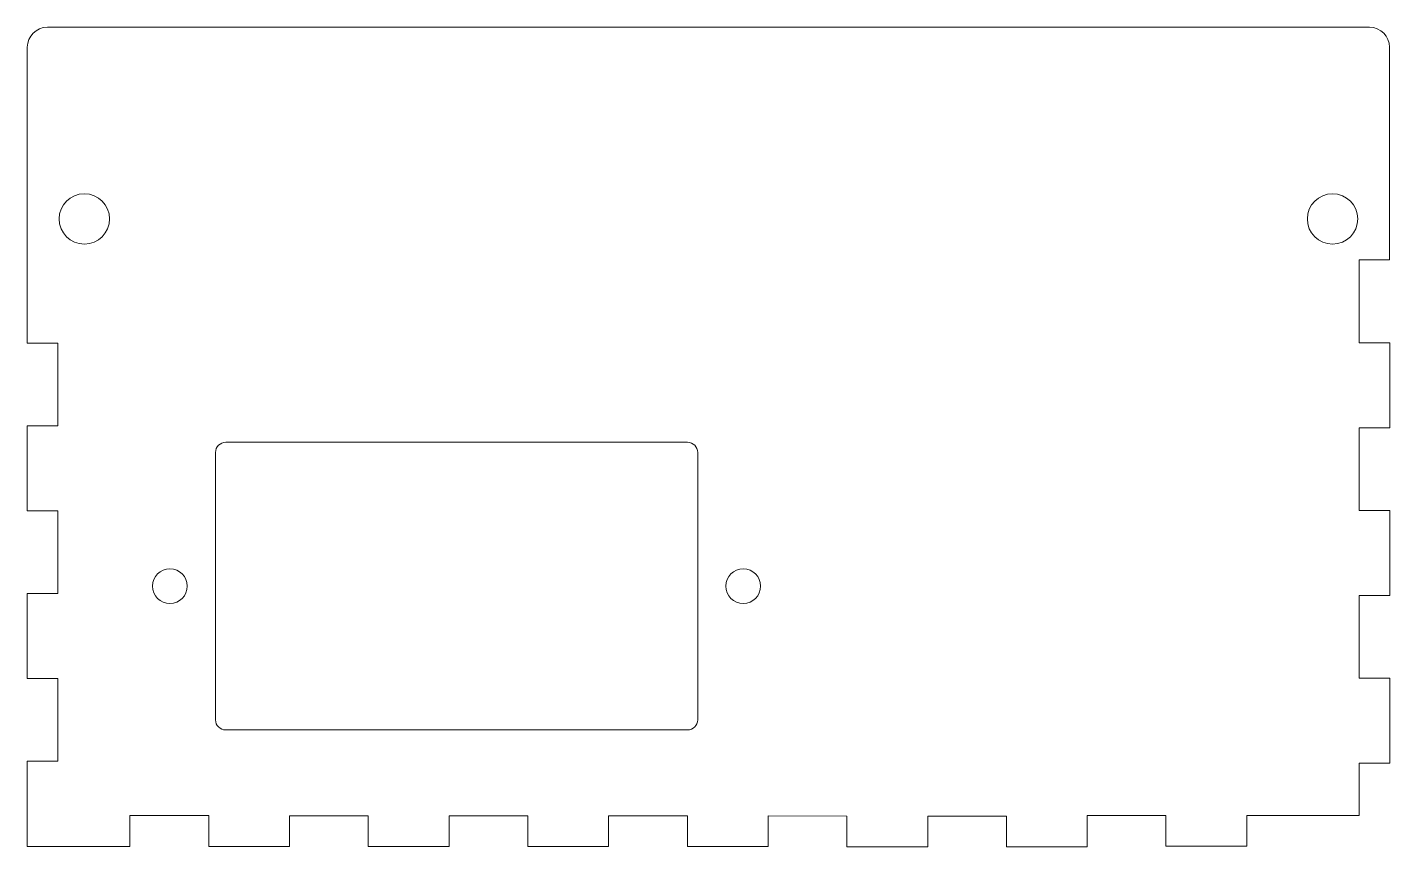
# Model space of a CAD drawing. Header units: millimetres. Extents: x 160 to 294, y -125 to -45.
import ezdxf

# ---------------------------------------------------------------- set-up
doc = ezdxf.new("R2010")
doc.units = ezdxf.units.MM

msp = doc.modelspace()

# ---------------------------------------------------------------- linework, layer by layer
at = {"color": 7, "linetype": 'Continuous', "lineweight": 15}
for p, q in [((291.58, -45.01), (162.44, -45.01)), ((160.47, -46.97), (160.47, -75.87)), ((293.55, -67.72), (293.55, -46.97)), ((290.56, -67.72), (293.55, -67.72)), ((290.56, -75.82), (290.56, -67.72)), ((293.56, -75.82), (290.56, -75.82)), ((293.56, -84.13), (293.56, -75.82)), ((160.47, -75.87), (163.47, -75.87)), ((163.47, -75.87), (163.47, -83.95)), ((160.47, -83.95), (160.47, -92.24)), ((163.47, -83.95), (160.47, -83.95)), ((290.56, -84.13), (293.56, -84.13)), ((290.56, -92.22), (290.56, -84.13)), ((224.96, -85.55), (179.86, -85.55)), ((178.86, -86.55), (178.86, -112.65)), ((225.96, -112.65), (225.96, -86.55)), ((160.47, -92.24), (163.47, -92.24)), ((163.47, -92.24), (163.47, -100.33)), ((293.56, -92.22), (290.56, -92.22)), ((293.56, -100.51), (293.56, -92.22)), ((160.47, -100.33), (160.47, -108.62)), ((163.47, -100.33), (160.47, -100.33)), ((290.56, -100.51), (293.56, -100.51)), ((290.56, -108.6), (290.56, -100.51)), ((160.47, -108.62), (163.47, -108.62)), ((163.47, -108.62), (163.47, -116.71)), ((293.56, -108.6), (290.56, -108.6)), ((293.56, -116.89), (293.56, -108.6)), ((179.86, -113.65), (224.96, -113.65)), ((160.47, -116.71), (160.47, -125.04)), ((163.47, -116.71), (160.47, -116.71)), ((290.56, -116.89), (293.56, -116.89)), ((290.56, -122.01), (290.56, -116.89)), ((170.51, -122.02), (178.2, -122.02)), ((170.51, -125.04), (170.51, -122.02)), ((178.2, -122.02), (178.2, -125.04)), ((186.09, -122.03), (193.78, -122.03)), ((186.09, -125.04), (186.09, -122.03)), ((193.78, -122.03), (193.78, -125.04)), ((201.67, -125.04), (201.68, -122.04)), ((201.68, -122.04), (209.37, -122.04)), ((209.37, -122.04), (209.36, -125.04)), ((217.26, -122.04), (224.95, -122.05)), ((217.26, -125.04), (217.26, -122.04)), ((224.95, -122.05), (224.95, -125.05)), ((232.84, -122.05), (240.53, -122.06)), ((232.84, -125.05), (232.84, -122.05)), ((240.53, -122.06), (240.53, -125.06)), ((248.43, -122.06), (256.12, -122.06)), ((248.43, -125.06), (248.43, -122.06)), ((256.12, -122.06), (256.12, -125.06)), ((264.01, -122.01), (271.7, -122.01)), ((264.01, -125.06), (264.01, -122.01)), ((271.7, -122.01), (271.7, -125.01)), ((279.59, -122.01), (290.56, -122.01)), ((279.59, -125.01), (279.59, -122.01)), ((160.47, -125.04), (170.51, -125.04)), ((178.2, -125.04), (186.09, -125.04)), ((193.78, -125.04), (201.67, -125.04)), ((209.36, -125.04), (217.26, -125.04)), ((224.95, -125.05), (232.84, -125.05)), ((240.53, -125.06), (248.43, -125.06)), ((256.12, -125.06), (264.01, -125.06)), ((271.7, -125.01), (279.59, -125.01))]:
    msp.add_line(p, q, dxfattribs=at)
for centre, start, end in [((162.44, -46.97), 90, 180), ((291.58, -46.97), 0, 90)]:
    msp.add_arc(centre, 1.96, start, end, dxfattribs=at)
for points in [[(166.05, -61.27), (164.69, -61.27), (163.59, -62.37), (163.59, -63.73)], [(168.51, -63.73), (168.51, -62.37), (167.41, -61.27), (166.05, -61.27)], [(287.97, -61.27), (286.61, -61.27), (285.51, -62.37), (285.51, -63.73)], [(290.43, -63.73), (290.43, -62.37), (289.33, -61.27), (287.97, -61.27)], [(163.59, -63.73), (163.59, -65.09), (164.69, -66.19), (166.05, -66.19)], [(166.05, -66.19), (167.41, -66.19), (168.51, -65.09), (168.51, -63.73)], [(285.51, -63.73), (285.51, -65.09), (286.61, -66.19), (287.97, -66.19)], [(287.97, -66.19), (289.33, -66.19), (290.43, -65.09), (290.43, -63.73)], [(179.86, -85.55), (179.31, -85.55), (178.86, -86), (178.86, -86.55)], [(225.96, -86.55), (225.96, -86), (225.52, -85.55), (224.96, -85.55)], [(174.41, -97.9), (173.48, -97.9), (172.71, -98.66), (172.71, -99.6)], [(176.11, -99.6), (176.11, -98.66), (175.35, -97.9), (174.41, -97.9)], [(230.41, -97.9), (229.48, -97.9), (228.71, -98.66), (228.71, -99.6)], [(232.11, -99.6), (232.11, -98.66), (231.35, -97.9), (230.41, -97.9)], [(172.71, -99.6), (172.71, -100.54), (173.48, -101.3), (174.41, -101.3)], [(174.41, -101.3), (175.35, -101.3), (176.11, -100.54), (176.11, -99.6)], [(228.71, -99.6), (228.71, -100.54), (229.48, -101.3), (230.41, -101.3)], [(230.41, -101.3), (231.35, -101.3), (232.11, -100.54), (232.11, -99.6)], [(178.86, -112.65), (178.86, -113.2), (179.31, -113.65), (179.86, -113.65)], [(224.96, -113.65), (225.52, -113.65), (225.96, -113.2), (225.96, -112.65)]]:
    msp.add_open_spline(points, degree=3, dxfattribs=at)

doc.saveas('drawing.dxf')
